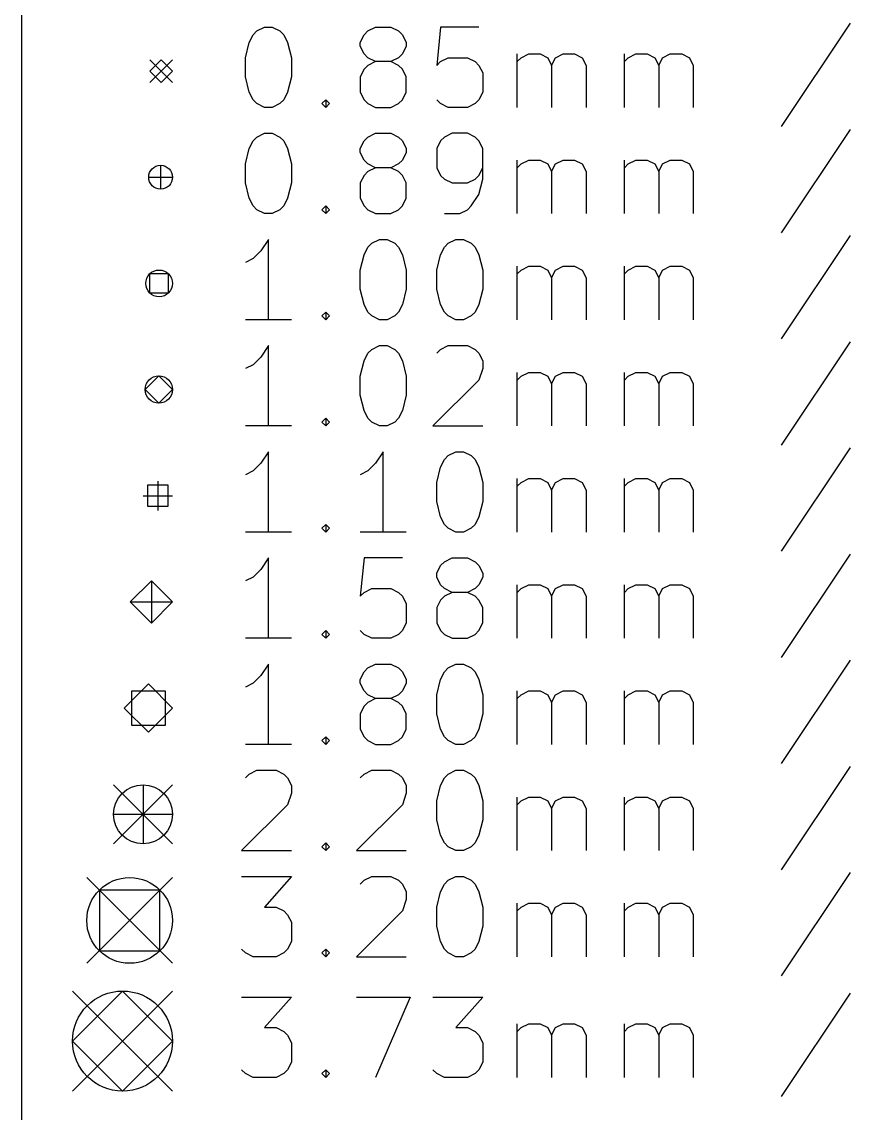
# Model space of a CAD drawing. Extents: x 8 to 330, y -289 to -8.
# Drawn here: x 205 to 235.92, y -90.83 to -50.12 of the extents above; entities that cross this region are included whole.
import ezdxf

# ---------------------------------------------------------------- set-up
doc = ezdxf.new("R2010")
doc.units = 0
doc.header["$MEASUREMENT"] = 0
doc.layers.add('BLACK', color=7, linetype='CONTINUOUS')

msp = doc.modelspace()

# ---------------------------------------------------------------- linework, layer by layer
at = {"layer": 'BLACK', "linetype": 'CONTINUOUS'}
for p, q in [((205, -134), (205, -11)), ((213.632, -50.598), (213.775, -50.455)), ((213.775, -50.455), (214.061, -50.312)), ((214.061, -50.312), (214.346, -50.312)), ((214.346, -50.312), (214.632, -50.455)), ((214.632, -50.455), (214.775, -50.598)), ((217.775, -50.598), (217.918, -50.455)), ((217.918, -50.455), (218.204, -50.312)), ((218.204, -50.312), (218.775, -50.312)), ((218.775, -50.312), (219.061, -50.455)), ((219.061, -50.455), (219.204, -50.598)), ((220.632, -50.312), (220.489, -51.741)), ((222.061, -50.312), (220.632, -50.312)), ((235.918, -50.169), (233.346, -54.026)), ((213.346, -51.455), (213.489, -50.884)), ((213.489, -50.884), (213.632, -50.598)), ((214.775, -50.598), (214.918, -50.884)), ((214.918, -50.884), (215.061, -51.455)), ((217.632, -50.884), (217.775, -50.598)), ((217.632, -51.026), (217.632, -50.884)), ((219.204, -50.598), (219.346, -50.884)), ((219.346, -50.884), (219.346, -51.026)), ((217.775, -51.312), (217.632, -51.026)), ((219.346, -51.026), (219.204, -51.312)), ((210.2, -51.53), (209.775, -51.955)), ((210.625, -51.53), (209.775, -52.38)), ((209.775, -51.53), (210.625, -52.38)), ((210.625, -51.955), (210.2, -51.53)), ((213.346, -52.169), (213.346, -51.455)), ((215.061, -51.455), (215.061, -52.169)), ((217.918, -51.455), (217.775, -51.312)), ((218.204, -51.598), (217.918, -51.455)), ((218.204, -51.598), (217.918, -51.741)), ((218.775, -51.598), (218.204, -51.598)), ((219.061, -51.455), (218.775, -51.598)), ((219.061, -51.741), (218.775, -51.598)), ((219.204, -51.312), (219.061, -51.455)), ((220.489, -51.741), (220.632, -51.598)), ((220.632, -51.598), (220.918, -51.455)), ((220.918, -51.455), (221.632, -51.455)), ((221.632, -51.455), (221.918, -51.598)), ((221.918, -51.598), (222.061, -51.741)), ((223.489, -53.312), (223.489, -51.312)), ((223.489, -51.598), (223.632, -51.455)), ((223.632, -51.455), (223.918, -51.312)), ((223.918, -51.312), (224.346, -51.312)), ((224.346, -51.312), (224.632, -51.455)), ((224.632, -51.455), (224.775, -51.741)), ((224.775, -51.741), (224.918, -51.455)), ((224.918, -51.455), (225.204, -51.312)), ((225.204, -51.312), (225.632, -51.312)), ((225.632, -51.312), (225.918, -51.455)), ((225.918, -51.455), (226.061, -51.741)), ((227.489, -53.312), (227.489, -51.312)), ((227.489, -51.598), (227.632, -51.455)), ((227.632, -51.455), (227.918, -51.312)), ((227.918, -51.312), (228.346, -51.312)), ((228.346, -51.312), (228.632, -51.455)), ((228.632, -51.455), (228.775, -51.741)), ((228.775, -51.741), (228.918, -51.455)), ((228.918, -51.455), (229.204, -51.312)), ((229.204, -51.312), (229.632, -51.312)), ((229.632, -51.312), (229.918, -51.455)), ((229.918, -51.455), (230.061, -51.741)), ((209.775, -51.955), (210.2, -52.38)), ((210.2, -52.38), (210.625, -51.955)), ((217.775, -51.884), (217.632, -52.169)), ((217.918, -51.741), (217.775, -51.884)), ((219.204, -51.884), (219.061, -51.741)), ((219.346, -52.169), (219.204, -51.884)), ((222.061, -51.741), (222.204, -52.026)), ((222.204, -52.026), (222.204, -52.741)), ((224.775, -51.741), (224.775, -53.312)), ((226.061, -51.741), (226.061, -53.312)), ((228.775, -51.741), (228.775, -53.312)), ((230.061, -51.741), (230.061, -53.312)), ((213.489, -52.741), (213.346, -52.169)), ((215.061, -52.169), (214.918, -52.741)), ((217.632, -52.169), (217.632, -52.741)), ((219.346, -52.741), (219.346, -52.169)), ((213.632, -53.026), (213.489, -52.741)), ((214.918, -52.741), (214.775, -53.026)), ((217.632, -52.741), (217.775, -53.026)), ((219.204, -53.026), (219.346, -52.741)), ((222.204, -52.741), (222.061, -53.026)), ((213.775, -53.169), (213.632, -53.026)), ((214.061, -53.312), (213.775, -53.169)), ((214.346, -53.312), (214.061, -53.312)), ((214.632, -53.169), (214.346, -53.312)), ((214.775, -53.026), (214.632, -53.169)), ((216.204, -53.169), (216.346, -53.026)), ((216.346, -53.312), (216.204, -53.169)), ((216.346, -53.026), (216.346, -53.312)), ((216.346, -53.026), (216.489, -53.169)), ((216.489, -53.169), (216.346, -53.312)), ((217.775, -53.026), (217.918, -53.169)), ((217.918, -53.169), (218.204, -53.312)), ((218.204, -53.312), (218.775, -53.312)), ((218.775, -53.312), (219.061, -53.169)), ((219.061, -53.169), (219.204, -53.026)), ((220.632, -53.169), (220.489, -53.026)), ((220.918, -53.312), (220.632, -53.169)), ((221.632, -53.312), (220.918, -53.312)), ((221.918, -53.169), (221.632, -53.312)), ((222.061, -53.026), (221.918, -53.169)), ((235.918, -54.129), (233.346, -57.986)), ((213.632, -54.558), (213.775, -54.415)), ((213.775, -54.415), (214.061, -54.272)), ((214.061, -54.272), (214.346, -54.272)), ((214.346, -54.272), (214.632, -54.415)), ((214.632, -54.415), (214.775, -54.558)), ((217.775, -54.558), (217.918, -54.415)), ((217.918, -54.415), (218.204, -54.272)), ((218.204, -54.272), (218.775, -54.272)), ((218.775, -54.272), (219.061, -54.415)), ((219.061, -54.415), (219.204, -54.558)), ((220.775, -54.415), (220.632, -54.558)), ((221.061, -54.272), (220.775, -54.415)), ((221.632, -54.272), (221.061, -54.272)), ((221.918, -54.415), (221.632, -54.272)), ((222.061, -54.558), (221.918, -54.415)), ((213.346, -55.415), (213.489, -54.844)), ((213.489, -54.844), (213.632, -54.558)), ((214.775, -54.558), (214.918, -54.844)), ((214.918, -54.844), (215.061, -55.415)), ((217.632, -54.844), (217.775, -54.558)), ((217.632, -54.986), (217.632, -54.844)), ((219.204, -54.558), (219.346, -54.844)), ((219.346, -54.844), (219.346, -54.986)), ((220.632, -54.558), (220.489, -54.844)), ((220.489, -54.844), (220.489, -55.558)), ((222.204, -54.844), (222.061, -54.558)), ((222.204, -55.986), (222.204, -54.844)), ((217.775, -55.272), (217.632, -54.986)), ((217.918, -55.415), (217.775, -55.272)), ((219.204, -55.272), (219.061, -55.415)), ((219.346, -54.986), (219.204, -55.272)), ((223.489, -57.272), (223.489, -55.272)), ((223.632, -55.415), (223.918, -55.272)), ((223.918, -55.272), (224.346, -55.272)), ((224.346, -55.272), (224.632, -55.415)), ((224.918, -55.415), (225.204, -55.272)), ((225.204, -55.272), (225.632, -55.272)), ((225.632, -55.272), (225.918, -55.415)), ((227.489, -57.272), (227.489, -55.272)), ((227.632, -55.415), (227.918, -55.272)), ((227.918, -55.272), (228.346, -55.272)), ((228.346, -55.272), (228.632, -55.415)), ((228.918, -55.415), (229.204, -55.272)), ((229.204, -55.272), (229.632, -55.272)), ((229.632, -55.272), (229.918, -55.415)), ((210.18, -55.47), (210.18, -56.36)), ((213.346, -56.129), (213.346, -55.415)), ((215.061, -55.415), (215.061, -56.129)), ((217.918, -55.701), (217.775, -55.844)), ((218.204, -55.558), (217.918, -55.415)), ((218.204, -55.558), (217.918, -55.701)), ((218.775, -55.558), (218.204, -55.558)), ((219.061, -55.415), (218.775, -55.558)), ((219.061, -55.701), (218.775, -55.558)), ((219.204, -55.844), (219.061, -55.701)), ((220.489, -55.558), (220.632, -55.844)), ((222.061, -55.844), (222.204, -55.558)), ((223.489, -55.558), (223.632, -55.415)), ((224.632, -55.415), (224.775, -55.701)), ((224.775, -55.701), (224.918, -55.415)), ((224.775, -55.701), (224.775, -57.272)), ((225.918, -55.415), (226.061, -55.701)), ((226.061, -55.701), (226.061, -57.272)), ((227.489, -55.558), (227.632, -55.415)), ((228.632, -55.415), (228.775, -55.701)), ((228.775, -55.701), (228.918, -55.415)), ((228.775, -55.701), (228.775, -57.272)), ((229.918, -55.415), (230.061, -55.701)), ((230.061, -55.701), (230.061, -57.272)), ((209.735, -55.915), (210.625, -55.915)), ((213.489, -56.701), (213.346, -56.129)), ((215.061, -56.129), (214.918, -56.701)), ((217.775, -55.844), (217.632, -56.129)), ((217.632, -56.129), (217.632, -56.701)), ((219.346, -56.129), (219.204, -55.844)), ((219.346, -56.701), (219.346, -56.129)), ((220.632, -55.844), (220.775, -55.986)), ((220.775, -55.986), (221.061, -56.129)), ((221.061, -56.129), (221.632, -56.129)), ((221.632, -56.129), (221.918, -55.986)), ((221.918, -55.986), (222.061, -55.844)), ((222.061, -56.558), (222.204, -55.986)), ((221.775, -56.986), (222.061, -56.558)), ((213.632, -56.986), (213.489, -56.701)), ((213.775, -57.129), (213.632, -56.986)), ((214.775, -56.986), (214.632, -57.129)), ((214.918, -56.701), (214.775, -56.986)), ((216.204, -57.129), (216.346, -56.986)), ((216.346, -56.986), (216.346, -57.272)), ((216.346, -56.986), (216.489, -57.129)), ((217.632, -56.701), (217.775, -56.986)), ((217.775, -56.986), (217.918, -57.129)), ((219.061, -57.129), (219.204, -56.986)), ((219.204, -56.986), (219.346, -56.701)), ((221.632, -57.129), (221.775, -56.986)), ((214.061, -57.272), (213.775, -57.129)), ((214.346, -57.272), (214.061, -57.272)), ((214.632, -57.129), (214.346, -57.272)), ((216.346, -57.272), (216.204, -57.129)), ((216.489, -57.129), (216.346, -57.272)), ((217.918, -57.129), (218.204, -57.272)), ((218.204, -57.272), (218.775, -57.272)), ((218.775, -57.272), (219.061, -57.129)), ((220.775, -57.272), (221.346, -57.272)), ((221.346, -57.272), (221.632, -57.129)), ((235.918, -58.089), (233.346, -61.946)), ((214.204, -58.232), (213.918, -58.661)), ((214.204, -61.232), (214.204, -58.232)), ((217.775, -58.804), (217.918, -58.518)), ((217.918, -58.518), (218.061, -58.375)), ((218.061, -58.375), (218.346, -58.232)), ((218.346, -58.232), (218.632, -58.232)), ((218.632, -58.232), (218.918, -58.375)), ((218.918, -58.375), (219.061, -58.518)), ((219.061, -58.518), (219.204, -58.804)), ((220.632, -58.804), (220.775, -58.518)), ((220.775, -58.518), (220.918, -58.375)), ((220.918, -58.375), (221.204, -58.232)), ((221.204, -58.232), (221.489, -58.232)), ((221.489, -58.232), (221.775, -58.375)), ((221.775, -58.375), (221.918, -58.518)), ((221.918, -58.518), (222.061, -58.804)), ((213.632, -58.946), (213.346, -59.089)), ((213.918, -58.661), (213.632, -58.946)), ((217.632, -59.375), (217.775, -58.804)), ((219.204, -58.804), (219.346, -59.375)), ((220.489, -59.375), (220.632, -58.804)), ((222.061, -58.804), (222.204, -59.375)), ((217.632, -60.089), (217.632, -59.375)), ((219.346, -59.375), (219.346, -60.089)), ((220.489, -60.089), (220.489, -59.375)), ((222.204, -59.375), (222.204, -60.089)), ((223.489, -61.232), (223.489, -59.232)), ((223.489, -59.518), (223.632, -59.375)), ((223.632, -59.375), (223.918, -59.232)), ((223.918, -59.232), (224.346, -59.232)), ((224.346, -59.232), (224.632, -59.375)), ((224.632, -59.375), (224.775, -59.661)), ((224.775, -59.661), (224.918, -59.375)), ((224.918, -59.375), (225.204, -59.232)), ((225.204, -59.232), (225.632, -59.232)), ((225.632, -59.232), (225.918, -59.375)), ((225.918, -59.375), (226.061, -59.661)), ((227.489, -61.232), (227.489, -59.232)), ((227.489, -59.518), (227.632, -59.375)), ((227.632, -59.375), (227.918, -59.232)), ((227.918, -59.232), (228.346, -59.232)), ((228.346, -59.232), (228.632, -59.375)), ((228.632, -59.375), (228.775, -59.661)), ((228.775, -59.661), (228.918, -59.375)), ((228.918, -59.375), (229.204, -59.232)), ((229.204, -59.232), (229.632, -59.232)), ((229.632, -59.232), (229.918, -59.375)), ((229.918, -59.375), (230.061, -59.661)), ((209.771, -59.521), (209.771, -60.229)), ((210.479, -59.521), (209.771, -59.521)), ((210.479, -60.229), (210.479, -59.521)), ((224.775, -59.661), (224.775, -61.232)), ((226.061, -59.661), (226.061, -61.232)), ((228.775, -59.661), (228.775, -61.232)), ((230.061, -59.661), (230.061, -61.232)), ((209.771, -60.229), (210.479, -60.229)), ((217.775, -60.661), (217.632, -60.089)), ((219.346, -60.089), (219.204, -60.661)), ((220.632, -60.661), (220.489, -60.089)), ((222.204, -60.089), (222.061, -60.661)), ((216.204, -61.089), (216.346, -60.946)), ((216.346, -60.946), (216.346, -61.232)), ((216.346, -60.946), (216.489, -61.089)), ((217.918, -60.946), (217.775, -60.661)), ((218.061, -61.089), (217.918, -60.946)), ((219.061, -60.946), (218.918, -61.089)), ((219.204, -60.661), (219.061, -60.946)), ((220.775, -60.946), (220.632, -60.661)), ((220.918, -61.089), (220.775, -60.946)), ((221.918, -60.946), (221.775, -61.089)), ((222.061, -60.661), (221.918, -60.946)), ((215.061, -61.232), (213.346, -61.232)), ((216.346, -61.232), (216.204, -61.089)), ((216.489, -61.089), (216.346, -61.232)), ((218.346, -61.232), (218.061, -61.089)), ((218.632, -61.232), (218.346, -61.232)), ((218.918, -61.089), (218.632, -61.232)), ((221.204, -61.232), (220.918, -61.089)), ((221.489, -61.232), (221.204, -61.232)), ((221.775, -61.089), (221.489, -61.232)), ((214.204, -62.192), (213.918, -62.621)), ((214.204, -65.192), (214.204, -62.192)), ((218.061, -62.335), (218.346, -62.192)), ((218.346, -62.192), (218.632, -62.192)), ((218.632, -62.192), (218.918, -62.335)), ((220.632, -62.335), (220.918, -62.192)), ((220.918, -62.192), (221.632, -62.192)), ((221.632, -62.192), (221.918, -62.335)), ((235.918, -62.049), (233.346, -65.906)), ((213.918, -62.621), (213.632, -62.906)), ((217.775, -62.764), (217.918, -62.478)), ((217.918, -62.478), (218.061, -62.335)), ((218.918, -62.335), (219.061, -62.478)), ((219.061, -62.478), (219.204, -62.764)), ((220.489, -62.478), (220.632, -62.335)), ((221.918, -62.335), (222.061, -62.478)), ((222.061, -62.478), (222.204, -62.764)), ((213.632, -62.906), (213.346, -63.049)), ((217.632, -63.335), (217.775, -62.764)), ((219.204, -62.764), (219.346, -63.335)), ((222.204, -63.049), (222.061, -63.478)), ((222.204, -62.764), (222.204, -63.049)), ((210.115, -63.325), (209.605, -63.835)), ((210.625, -63.835), (210.115, -63.325)), ((217.632, -64.049), (217.632, -63.335)), ((219.346, -63.335), (219.346, -64.049)), ((222.061, -63.478), (220.346, -65.192)), ((223.489, -65.192), (223.489, -63.192)), ((223.489, -63.478), (223.632, -63.335)), ((223.632, -63.335), (223.918, -63.192)), ((223.918, -63.192), (224.346, -63.192)), ((224.346, -63.192), (224.632, -63.335)), ((224.632, -63.335), (224.775, -63.621)), ((224.775, -63.621), (224.918, -63.335)), ((224.918, -63.335), (225.204, -63.192)), ((225.204, -63.192), (225.632, -63.192)), ((225.632, -63.192), (225.918, -63.335)), ((225.918, -63.335), (226.061, -63.621)), ((227.489, -65.192), (227.489, -63.192)), ((227.489, -63.478), (227.632, -63.335)), ((227.632, -63.335), (227.918, -63.192)), ((227.918, -63.192), (228.346, -63.192)), ((228.346, -63.192), (228.632, -63.335)), ((228.632, -63.335), (228.775, -63.621)), ((228.775, -63.621), (228.918, -63.335)), ((228.918, -63.335), (229.204, -63.192)), ((229.204, -63.192), (229.632, -63.192)), ((229.632, -63.192), (229.918, -63.335)), ((229.918, -63.335), (230.061, -63.621)), ((209.605, -63.835), (210.115, -64.345)), ((210.115, -64.345), (210.625, -63.835)), ((224.775, -63.621), (224.775, -65.192)), ((226.061, -63.621), (226.061, -65.192)), ((228.775, -63.621), (228.775, -65.192)), ((230.061, -63.621), (230.061, -65.192)), ((217.775, -64.621), (217.632, -64.049)), ((219.346, -64.049), (219.204, -64.621)), ((217.918, -64.906), (217.775, -64.621)), ((219.204, -64.621), (219.061, -64.906)), ((216.204, -65.049), (216.346, -64.906)), ((216.346, -65.192), (216.204, -65.049)), ((216.346, -64.906), (216.346, -65.192)), ((216.346, -64.906), (216.489, -65.049)), ((216.489, -65.049), (216.346, -65.192)), ((218.061, -65.049), (217.918, -64.906)), ((218.346, -65.192), (218.061, -65.049)), ((218.918, -65.049), (218.632, -65.192)), ((219.061, -64.906), (218.918, -65.049)), ((215.061, -65.192), (213.346, -65.192)), ((218.632, -65.192), (218.346, -65.192)), ((220.346, -65.192), (222.204, -65.192)), ((214.204, -66.152), (213.918, -66.581)), ((214.204, -69.152), (214.204, -66.152)), ((218.489, -66.152), (218.204, -66.581)), ((218.489, -69.152), (218.489, -66.152)), ((220.775, -66.438), (220.918, -66.295)), ((220.918, -66.295), (221.204, -66.152)), ((221.204, -66.152), (221.489, -66.152)), ((221.489, -66.152), (221.775, -66.295)), ((221.775, -66.295), (221.918, -66.438)), ((235.918, -66.009), (233.346, -69.866)), ((213.918, -66.581), (213.632, -66.866)), ((218.204, -66.581), (217.918, -66.866)), ((220.489, -67.295), (220.632, -66.724)), ((220.632, -66.724), (220.775, -66.438)), ((221.918, -66.438), (222.061, -66.724)), ((222.061, -66.724), (222.204, -67.295)), ((213.632, -66.866), (213.346, -67.009)), ((217.918, -66.866), (217.632, -67.009)), ((223.489, -69.152), (223.489, -67.152)), ((223.632, -67.295), (223.918, -67.152)), ((223.918, -67.152), (224.346, -67.152)), ((224.346, -67.152), (224.632, -67.295)), ((224.918, -67.295), (225.204, -67.152)), ((225.204, -67.152), (225.632, -67.152)), ((225.632, -67.152), (225.918, -67.295)), ((227.489, -69.152), (227.489, -67.152)), ((227.632, -67.295), (227.918, -67.152)), ((227.918, -67.152), (228.346, -67.152)), ((228.346, -67.152), (228.632, -67.295)), ((228.918, -67.295), (229.204, -67.152)), ((229.204, -67.152), (229.632, -67.152)), ((229.632, -67.152), (229.918, -67.295)), ((209.686, -67.406), (209.686, -68.184)), ((210.464, -67.406), (209.686, -67.406)), ((210.075, -67.245), (210.075, -68.345)), ((210.464, -68.184), (210.464, -67.406)), ((220.489, -68.009), (220.489, -67.295)), ((222.204, -67.295), (222.204, -68.009)), ((223.489, -67.438), (223.632, -67.295)), ((224.632, -67.295), (224.775, -67.581)), ((224.775, -67.581), (224.918, -67.295)), ((225.918, -67.295), (226.061, -67.581)), ((227.489, -67.438), (227.632, -67.295)), ((228.632, -67.295), (228.775, -67.581)), ((228.775, -67.581), (228.918, -67.295)), ((229.918, -67.295), (230.061, -67.581)), ((209.525, -67.795), (210.625, -67.795)), ((224.775, -67.581), (224.775, -69.152)), ((226.061, -67.581), (226.061, -69.152)), ((228.775, -67.581), (228.775, -69.152)), ((230.061, -67.581), (230.061, -69.152)), ((209.686, -68.184), (210.464, -68.184)), ((220.632, -68.581), (220.489, -68.009)), ((222.204, -68.009), (222.061, -68.581)), ((220.775, -68.866), (220.632, -68.581)), ((222.061, -68.581), (221.918, -68.866)), ((215.061, -69.152), (213.346, -69.152)), ((216.204, -69.009), (216.346, -68.866)), ((216.346, -69.152), (216.204, -69.009)), ((216.346, -68.866), (216.346, -69.152)), ((216.346, -68.866), (216.489, -69.009)), ((216.489, -69.009), (216.346, -69.152)), ((219.346, -69.152), (217.632, -69.152)), ((220.918, -69.009), (220.775, -68.866)), ((221.204, -69.152), (220.918, -69.009)), ((221.489, -69.152), (221.204, -69.152)), ((221.775, -69.009), (221.489, -69.152)), ((221.918, -68.866), (221.775, -69.009)), ((235.918, -69.969), (233.346, -73.826)), ((214.204, -70.112), (213.918, -70.541)), ((214.204, -73.112), (214.204, -70.112)), ((217.775, -70.112), (217.632, -71.541)), ((219.204, -70.112), (217.775, -70.112)), ((220.489, -70.684), (220.632, -70.398)), ((220.632, -70.398), (220.775, -70.255)), ((220.775, -70.255), (221.061, -70.112)), ((221.061, -70.112), (221.632, -70.112)), ((221.632, -70.112), (221.918, -70.255)), ((221.918, -70.255), (222.061, -70.398)), ((222.061, -70.398), (222.204, -70.684)), ((213.632, -70.826), (213.346, -70.969)), ((213.918, -70.541), (213.632, -70.826)), ((220.489, -70.826), (220.489, -70.684)), ((220.632, -71.112), (220.489, -70.826)), ((222.204, -70.826), (222.061, -71.112)), ((222.204, -70.684), (222.204, -70.826)), ((209.835, -70.965), (209.045, -71.755)), ((210.625, -71.755), (209.835, -70.965)), ((209.835, -70.965), (209.835, -72.545)), ((220.775, -71.255), (220.632, -71.112)), ((222.061, -71.112), (221.918, -71.255)), ((223.489, -73.112), (223.489, -71.112)), ((223.632, -71.255), (223.918, -71.112)), ((223.918, -71.112), (224.346, -71.112)), ((224.346, -71.112), (224.632, -71.255)), ((224.918, -71.255), (225.204, -71.112)), ((225.204, -71.112), (225.632, -71.112)), ((225.632, -71.112), (225.918, -71.255)), ((227.489, -73.112), (227.489, -71.112)), ((227.632, -71.255), (227.918, -71.112)), ((227.918, -71.112), (228.346, -71.112)), ((228.346, -71.112), (228.632, -71.255)), ((228.918, -71.255), (229.204, -71.112)), ((229.204, -71.112), (229.632, -71.112)), ((229.632, -71.112), (229.918, -71.255)), ((217.632, -71.541), (217.775, -71.398)), ((217.775, -71.398), (218.061, -71.255)), ((218.061, -71.255), (218.775, -71.255)), ((218.775, -71.255), (219.061, -71.398)), ((219.061, -71.398), (219.204, -71.541)), ((219.204, -71.541), (219.346, -71.826)), ((220.775, -71.541), (220.632, -71.684)), ((221.061, -71.398), (220.775, -71.255)), ((221.061, -71.398), (220.775, -71.541)), ((221.632, -71.398), (221.061, -71.398)), ((221.918, -71.255), (221.632, -71.398)), ((221.918, -71.541), (221.632, -71.398)), ((222.061, -71.684), (221.918, -71.541)), ((223.489, -71.398), (223.632, -71.255)), ((224.632, -71.255), (224.775, -71.541)), ((224.775, -71.541), (224.918, -71.255)), ((224.775, -71.541), (224.775, -73.112)), ((225.918, -71.255), (226.061, -71.541)), ((226.061, -71.541), (226.061, -73.112)), ((227.489, -71.398), (227.632, -71.255)), ((228.632, -71.255), (228.775, -71.541)), ((228.775, -71.541), (228.918, -71.255)), ((228.775, -71.541), (228.775, -73.112)), ((229.918, -71.255), (230.061, -71.541)), ((230.061, -71.541), (230.061, -73.112)), ((209.045, -71.755), (209.835, -72.545)), ((209.045, -71.755), (210.625, -71.755)), ((209.835, -72.545), (210.625, -71.755)), ((219.346, -71.826), (219.346, -72.541)), ((220.632, -71.684), (220.489, -71.969)), ((220.489, -71.969), (220.489, -72.541)), ((222.204, -71.969), (222.061, -71.684)), ((222.204, -72.541), (222.204, -71.969)), ((216.204, -72.969), (216.346, -72.826)), ((216.346, -72.826), (216.346, -73.112)), ((216.346, -72.826), (216.489, -72.969)), ((217.775, -72.969), (217.632, -72.826)), ((219.204, -72.826), (219.061, -72.969)), ((219.346, -72.541), (219.204, -72.826)), ((220.489, -72.541), (220.632, -72.826)), ((220.632, -72.826), (220.775, -72.969)), ((221.918, -72.969), (222.061, -72.826)), ((222.061, -72.826), (222.204, -72.541)), ((215.061, -73.112), (213.346, -73.112)), ((216.346, -73.112), (216.204, -72.969)), ((216.489, -72.969), (216.346, -73.112)), ((218.061, -73.112), (217.775, -72.969)), ((218.775, -73.112), (218.061, -73.112)), ((219.061, -72.969), (218.775, -73.112)), ((220.775, -72.969), (221.061, -73.112)), ((221.061, -73.112), (221.632, -73.112)), ((221.632, -73.112), (221.918, -72.969)), ((214.204, -74.072), (213.918, -74.501)), ((214.204, -77.072), (214.204, -74.072)), ((217.918, -74.215), (218.204, -74.072)), ((218.204, -74.072), (218.775, -74.072)), ((218.775, -74.072), (219.061, -74.215)), ((220.918, -74.215), (221.204, -74.072)), ((221.204, -74.072), (221.489, -74.072)), ((221.489, -74.072), (221.775, -74.215)), ((235.918, -73.929), (233.346, -77.786)), ((217.632, -74.644), (217.775, -74.358)), ((217.775, -74.358), (217.918, -74.215)), ((219.061, -74.215), (219.204, -74.358)), ((219.204, -74.358), (219.346, -74.644)), ((220.632, -74.644), (220.775, -74.358)), ((220.775, -74.358), (220.918, -74.215)), ((221.775, -74.215), (221.918, -74.358)), ((221.918, -74.358), (222.061, -74.644)), ((209.725, -74.815), (208.825, -75.715)), ((210.625, -75.715), (209.725, -74.815)), ((213.632, -74.786), (213.346, -74.929)), ((213.918, -74.501), (213.632, -74.786)), ((217.632, -74.786), (217.632, -74.644)), ((217.775, -75.072), (217.632, -74.786)), ((219.346, -74.786), (219.204, -75.072)), ((219.346, -74.644), (219.346, -74.786)), ((220.489, -75.215), (220.632, -74.644)), ((222.061, -74.644), (222.204, -75.215)), ((209.089, -75.079), (209.089, -76.351)), ((210.361, -75.079), (209.089, -75.079)), ((210.361, -76.351), (210.361, -75.079)), ((217.918, -75.215), (217.775, -75.072)), ((218.204, -75.358), (217.918, -75.215)), ((219.061, -75.215), (218.775, -75.358)), ((219.204, -75.072), (219.061, -75.215)), ((220.489, -75.929), (220.489, -75.215)), ((222.204, -75.215), (222.204, -75.929)), ((223.489, -77.072), (223.489, -75.072)), ((223.489, -75.358), (223.632, -75.215)), ((223.632, -75.215), (223.918, -75.072)), ((223.918, -75.072), (224.346, -75.072)), ((224.346, -75.072), (224.632, -75.215)), ((224.632, -75.215), (224.775, -75.501)), ((224.775, -75.501), (224.918, -75.215)), ((224.918, -75.215), (225.204, -75.072)), ((225.204, -75.072), (225.632, -75.072)), ((225.632, -75.072), (225.918, -75.215)), ((225.918, -75.215), (226.061, -75.501)), ((227.489, -77.072), (227.489, -75.072)), ((227.489, -75.358), (227.632, -75.215)), ((227.632, -75.215), (227.918, -75.072)), ((227.918, -75.072), (228.346, -75.072)), ((228.346, -75.072), (228.632, -75.215)), ((228.632, -75.215), (228.775, -75.501)), ((228.775, -75.501), (228.918, -75.215)), ((228.918, -75.215), (229.204, -75.072)), ((229.204, -75.072), (229.632, -75.072)), ((229.632, -75.072), (229.918, -75.215)), ((229.918, -75.215), (230.061, -75.501)), ((208.825, -75.715), (209.725, -76.615)), ((209.725, -76.615), (210.625, -75.715)), ((217.775, -75.644), (217.632, -75.929)), ((217.918, -75.501), (217.775, -75.644)), ((218.204, -75.358), (217.918, -75.501)), ((218.775, -75.358), (218.204, -75.358)), ((219.061, -75.501), (218.775, -75.358)), ((219.204, -75.644), (219.061, -75.501)), ((219.346, -75.929), (219.204, -75.644)), ((224.775, -75.501), (224.775, -77.072)), ((226.061, -75.501), (226.061, -77.072)), ((228.775, -75.501), (228.775, -77.072)), ((230.061, -75.501), (230.061, -77.072)), ((217.632, -75.929), (217.632, -76.501)), ((219.346, -76.501), (219.346, -75.929)), ((220.632, -76.501), (220.489, -75.929)), ((222.204, -75.929), (222.061, -76.501)), ((209.089, -76.351), (210.361, -76.351)), ((217.632, -76.501), (217.775, -76.786)), ((219.204, -76.786), (219.346, -76.501)), ((220.775, -76.786), (220.632, -76.501)), ((222.061, -76.501), (221.918, -76.786)), ((216.204, -76.929), (216.346, -76.786)), ((216.346, -77.072), (216.204, -76.929)), ((216.346, -76.786), (216.346, -77.072)), ((216.346, -76.786), (216.489, -76.929)), ((216.489, -76.929), (216.346, -77.072)), ((217.775, -76.786), (217.918, -76.929)), ((217.918, -76.929), (218.204, -77.072)), ((218.775, -77.072), (219.061, -76.929)), ((219.061, -76.929), (219.204, -76.786)), ((220.918, -76.929), (220.775, -76.786)), ((221.204, -77.072), (220.918, -76.929)), ((221.775, -76.929), (221.489, -77.072)), ((221.918, -76.786), (221.775, -76.929)), ((215.061, -77.072), (213.346, -77.072)), ((218.204, -77.072), (218.775, -77.072)), ((221.489, -77.072), (221.204, -77.072)), ((213.489, -78.175), (213.775, -78.032)), ((213.775, -78.032), (214.489, -78.032)), ((214.489, -78.032), (214.775, -78.175)), ((217.775, -78.175), (218.061, -78.032)), ((218.061, -78.032), (218.775, -78.032)), ((218.775, -78.032), (219.061, -78.175)), ((220.918, -78.175), (221.204, -78.032)), ((221.204, -78.032), (221.489, -78.032)), ((221.489, -78.032), (221.775, -78.175)), ((235.918, -77.889), (233.346, -81.746)), ((213.346, -78.318), (213.489, -78.175)), ((214.775, -78.175), (214.918, -78.318)), ((214.918, -78.318), (215.061, -78.604)), ((217.632, -78.318), (217.775, -78.175)), ((219.061, -78.175), (219.204, -78.318)), ((219.204, -78.318), (219.346, -78.604)), ((220.632, -78.604), (220.775, -78.318)), ((220.775, -78.318), (220.918, -78.175)), ((221.775, -78.175), (221.918, -78.318)), ((221.918, -78.318), (222.061, -78.604)), ((210.625, -78.575), (208.425, -80.775)), ((208.425, -78.575), (210.625, -80.775)), ((209.525, -78.575), (209.525, -80.775)), ((215.061, -78.889), (214.918, -79.318)), ((215.061, -78.604), (215.061, -78.889)), ((219.346, -78.889), (219.204, -79.318)), ((219.346, -78.604), (219.346, -78.889)), ((220.489, -79.175), (220.632, -78.604)), ((222.061, -78.604), (222.204, -79.175)), ((214.918, -79.318), (213.204, -81.032)), ((219.204, -79.318), (217.489, -81.032)), ((220.489, -79.889), (220.489, -79.175)), ((222.204, -79.175), (222.204, -79.889)), ((223.489, -81.032), (223.489, -79.032)), ((223.489, -79.318), (223.632, -79.175)), ((223.632, -79.175), (223.918, -79.032)), ((223.918, -79.032), (224.346, -79.032)), ((224.346, -79.032), (224.632, -79.175)), ((224.632, -79.175), (224.775, -79.461)), ((224.775, -79.461), (224.918, -79.175)), ((224.918, -79.175), (225.204, -79.032)), ((225.204, -79.032), (225.632, -79.032)), ((225.632, -79.032), (225.918, -79.175)), ((225.918, -79.175), (226.061, -79.461)), ((227.489, -81.032), (227.489, -79.032)), ((227.489, -79.318), (227.632, -79.175)), ((227.632, -79.175), (227.918, -79.032)), ((227.918, -79.032), (228.346, -79.032)), ((228.346, -79.032), (228.632, -79.175)), ((228.632, -79.175), (228.775, -79.461)), ((228.775, -79.461), (228.918, -79.175)), ((228.918, -79.175), (229.204, -79.032)), ((229.204, -79.032), (229.632, -79.032)), ((229.632, -79.032), (229.918, -79.175)), ((229.918, -79.175), (230.061, -79.461)), ((208.425, -79.675), (210.625, -79.675)), ((224.775, -79.461), (224.775, -81.032)), ((226.061, -79.461), (226.061, -81.032)), ((228.775, -79.461), (228.775, -81.032)), ((230.061, -79.461), (230.061, -81.032)), ((220.632, -80.461), (220.489, -79.889)), ((222.204, -79.889), (222.061, -80.461)), ((220.775, -80.746), (220.632, -80.461)), ((222.061, -80.461), (221.918, -80.746)), ((216.204, -80.889), (216.346, -80.746)), ((216.346, -81.032), (216.204, -80.889)), ((216.346, -80.746), (216.346, -81.032)), ((216.346, -80.746), (216.489, -80.889)), ((216.489, -80.889), (216.346, -81.032)), ((220.918, -80.889), (220.775, -80.746)), ((221.204, -81.032), (220.918, -80.889)), ((221.775, -80.889), (221.489, -81.032)), ((221.918, -80.746), (221.775, -80.889)), ((213.204, -81.032), (215.061, -81.032)), ((217.489, -81.032), (219.346, -81.032)), ((221.489, -81.032), (221.204, -81.032)), ((210.625, -82.035), (207.425, -85.235)), ((207.425, -82.035), (210.625, -85.235)), ((213.204, -81.992), (215.061, -81.992)), ((215.061, -81.992), (214.061, -83.135)), ((217.632, -82.278), (217.775, -82.135)), ((217.775, -82.135), (218.061, -81.992)), ((218.061, -81.992), (218.775, -81.992)), ((218.775, -81.992), (219.061, -82.135)), ((219.061, -82.135), (219.204, -82.278)), ((220.775, -82.278), (220.918, -82.135)), ((220.918, -82.135), (221.204, -81.992)), ((221.204, -81.992), (221.489, -81.992)), ((221.489, -81.992), (221.775, -82.135)), ((221.775, -82.135), (221.918, -82.278)), ((235.918, -81.849), (233.346, -85.706)), ((207.894, -82.504), (207.894, -84.766)), ((210.156, -82.504), (207.894, -82.504)), ((210.156, -84.766), (210.156, -82.504)), ((219.204, -82.278), (219.346, -82.564)), ((219.346, -82.564), (219.346, -82.849)), ((220.489, -83.135), (220.632, -82.564)), ((220.632, -82.564), (220.775, -82.278)), ((221.918, -82.278), (222.061, -82.564)), ((222.061, -82.564), (222.204, -83.135)), ((219.346, -82.849), (219.204, -83.278)), ((223.489, -84.992), (223.489, -82.992)), ((223.632, -83.135), (223.918, -82.992)), ((223.918, -82.992), (224.346, -82.992)), ((224.346, -82.992), (224.632, -83.135)), ((224.918, -83.135), (225.204, -82.992)), ((225.204, -82.992), (225.632, -82.992)), ((225.632, -82.992), (225.918, -83.135)), ((227.489, -84.992), (227.489, -82.992)), ((227.632, -83.135), (227.918, -82.992)), ((227.918, -82.992), (228.346, -82.992)), ((228.346, -82.992), (228.632, -83.135)), ((228.918, -83.135), (229.204, -82.992)), ((229.204, -82.992), (229.632, -82.992)), ((229.632, -82.992), (229.918, -83.135)), ((214.061, -83.135), (214.489, -83.135)), ((214.489, -83.135), (214.775, -83.278)), ((214.775, -83.278), (214.918, -83.421)), ((214.918, -83.421), (215.061, -83.706)), ((219.204, -83.278), (217.489, -84.992)), ((220.489, -83.849), (220.489, -83.135)), ((222.204, -83.135), (222.204, -83.849)), ((223.489, -83.278), (223.632, -83.135)), ((224.632, -83.135), (224.775, -83.421)), ((224.775, -83.421), (224.918, -83.135)), ((224.775, -83.421), (224.775, -84.992)), ((225.918, -83.135), (226.061, -83.421)), ((226.061, -83.421), (226.061, -84.992)), ((227.489, -83.278), (227.632, -83.135)), ((228.632, -83.135), (228.775, -83.421)), ((228.775, -83.421), (228.918, -83.135)), ((228.775, -83.421), (228.775, -84.992)), ((229.918, -83.135), (230.061, -83.421)), ((230.061, -83.421), (230.061, -84.992)), ((215.061, -83.706), (215.061, -84.421)), ((220.632, -84.421), (220.489, -83.849)), ((222.204, -83.849), (222.061, -84.421)), ((215.061, -84.421), (214.918, -84.706)), ((220.775, -84.706), (220.632, -84.421)), ((222.061, -84.421), (221.918, -84.706)), ((207.894, -84.766), (210.156, -84.766)), ((213.346, -84.849), (213.204, -84.706)), ((213.632, -84.992), (213.346, -84.849)), ((214.489, -84.992), (213.632, -84.992)), ((214.775, -84.849), (214.489, -84.992)), ((214.918, -84.706), (214.775, -84.849)), ((216.204, -84.849), (216.346, -84.706)), ((216.346, -84.992), (216.204, -84.849)), ((216.346, -84.706), (216.346, -84.992)), ((216.346, -84.706), (216.489, -84.849)), ((216.489, -84.849), (216.346, -84.992)), ((217.489, -84.992), (219.346, -84.992)), ((220.918, -84.849), (220.775, -84.706)), ((221.204, -84.992), (220.918, -84.849)), ((221.489, -84.992), (221.204, -84.992)), ((221.775, -84.849), (221.489, -84.992)), ((221.918, -84.706), (221.775, -84.849)), ((208.76, -86.27), (206.895, -88.135)), ((210.625, -86.27), (206.895, -90)), ((206.895, -86.27), (210.625, -90)), ((210.625, -88.135), (208.76, -86.27)), ((213.204, -86.492), (215.061, -86.492)), ((215.061, -86.492), (214.061, -87.635)), ((217.489, -86.492), (219.489, -86.492)), ((219.489, -86.492), (218.204, -89.492)), ((220.346, -86.492), (222.204, -86.492)), ((222.204, -86.492), (221.204, -87.635)), ((235.918, -86.349), (233.346, -90.206)), ((223.489, -89.492), (223.489, -87.492)), ((223.632, -87.635), (223.918, -87.492)), ((223.918, -87.492), (224.346, -87.492)), ((224.346, -87.492), (224.632, -87.635)), ((224.918, -87.635), (225.204, -87.492)), ((225.204, -87.492), (225.632, -87.492)), ((225.632, -87.492), (225.918, -87.635)), ((227.489, -89.492), (227.489, -87.492)), ((227.632, -87.635), (227.918, -87.492)), ((227.918, -87.492), (228.346, -87.492)), ((228.346, -87.492), (228.632, -87.635)), ((228.918, -87.635), (229.204, -87.492)), ((229.204, -87.492), (229.632, -87.492)), ((229.632, -87.492), (229.918, -87.635)), ((214.061, -87.635), (214.489, -87.635)), ((214.489, -87.635), (214.775, -87.778)), ((214.775, -87.778), (214.918, -87.921)), ((214.918, -87.921), (215.061, -88.206)), ((221.204, -87.635), (221.632, -87.635)), ((221.632, -87.635), (221.918, -87.778)), ((221.918, -87.778), (222.061, -87.921)), ((222.061, -87.921), (222.204, -88.206)), ((223.489, -87.778), (223.632, -87.635)), ((224.632, -87.635), (224.775, -87.921)), ((224.775, -87.921), (224.918, -87.635)), ((224.775, -87.921), (224.775, -89.492)), ((225.918, -87.635), (226.061, -87.921)), ((226.061, -87.921), (226.061, -89.492)), ((227.489, -87.778), (227.632, -87.635)), ((228.632, -87.635), (228.775, -87.921)), ((228.775, -87.921), (228.918, -87.635)), ((228.775, -87.921), (228.775, -89.492)), ((229.918, -87.635), (230.061, -87.921)), ((230.061, -87.921), (230.061, -89.492)), ((206.895, -88.135), (208.76, -90)), ((208.76, -90), (210.625, -88.135)), ((215.061, -88.206), (215.061, -88.921)), ((222.204, -88.206), (222.204, -88.921)), ((215.061, -88.921), (214.918, -89.206)), ((222.204, -88.921), (222.061, -89.206)), ((213.346, -89.349), (213.204, -89.206)), ((213.632, -89.492), (213.346, -89.349)), ((214.489, -89.492), (213.632, -89.492)), ((214.775, -89.349), (214.489, -89.492)), ((214.918, -89.206), (214.775, -89.349)), ((216.204, -89.349), (216.346, -89.206)), ((216.346, -89.492), (216.204, -89.349)), ((216.346, -89.206), (216.346, -89.492)), ((216.346, -89.206), (216.489, -89.349)), ((216.489, -89.349), (216.346, -89.492)), ((220.489, -89.349), (220.346, -89.206)), ((220.775, -89.492), (220.489, -89.349)), ((221.632, -89.492), (220.775, -89.492)), ((221.918, -89.349), (221.632, -89.492)), ((222.061, -89.206), (221.918, -89.349))]:
    msp.add_line(p, q, dxfattribs=at)
at = {"layer": 'BLACK'}
for centre, radius in [((210.18, -55.915), 0.445), ((210.125, -59.875), 0.5), ((210.115, -63.835), 0.51), ((209.525, -79.675), 1.1), ((209.025, -83.635), 1.6), ((208.76, -88.135), 1.865)]:
    msp.add_circle(centre, radius, dxfattribs=at)

doc.saveas('drawing.dxf')
